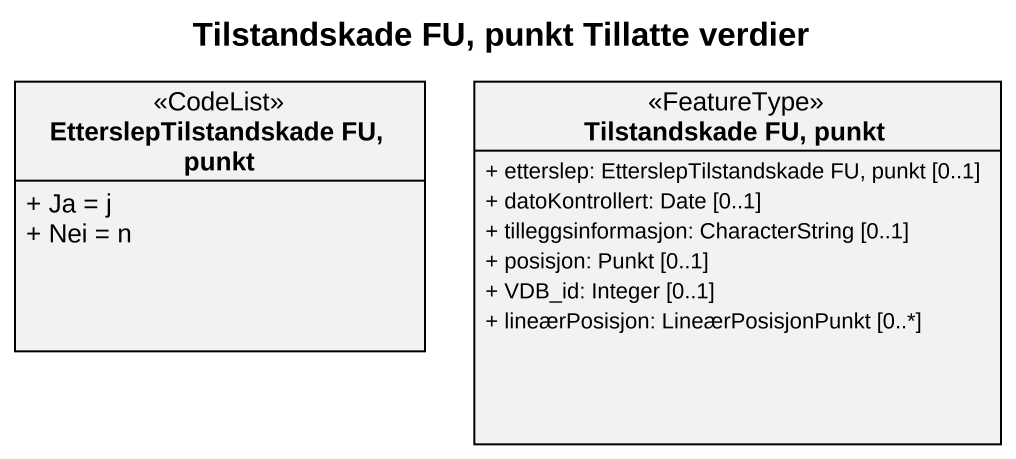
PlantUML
@startuml
title Tilstandskade FU, punkt Tillatte verdier
hide circle
hide empty members
skinparam classAttributeIconSize 0
class "EtterslepTilstandskade FU, punkt" as EtterslepTilstandskade_FU <<CodeList>> {
  + Ja = j
  + Nei = n
}
class "Tilstandskade FU, punkt" as Tilstandskade_FU_punkt <<FeatureType>> {
  + etterslep: EtterslepTilstandskade FU, punkt [0..1]
  + datoKontrollert: Date [0..1]
  + tilleggsinformasjon: CharacterString [0..1]
  + posisjon: Punkt [0..1]
  + VDB_id: Integer [0..1]
  + lineærPosisjon: LineærPosisjonPunkt [0..*]
}
@enduml
